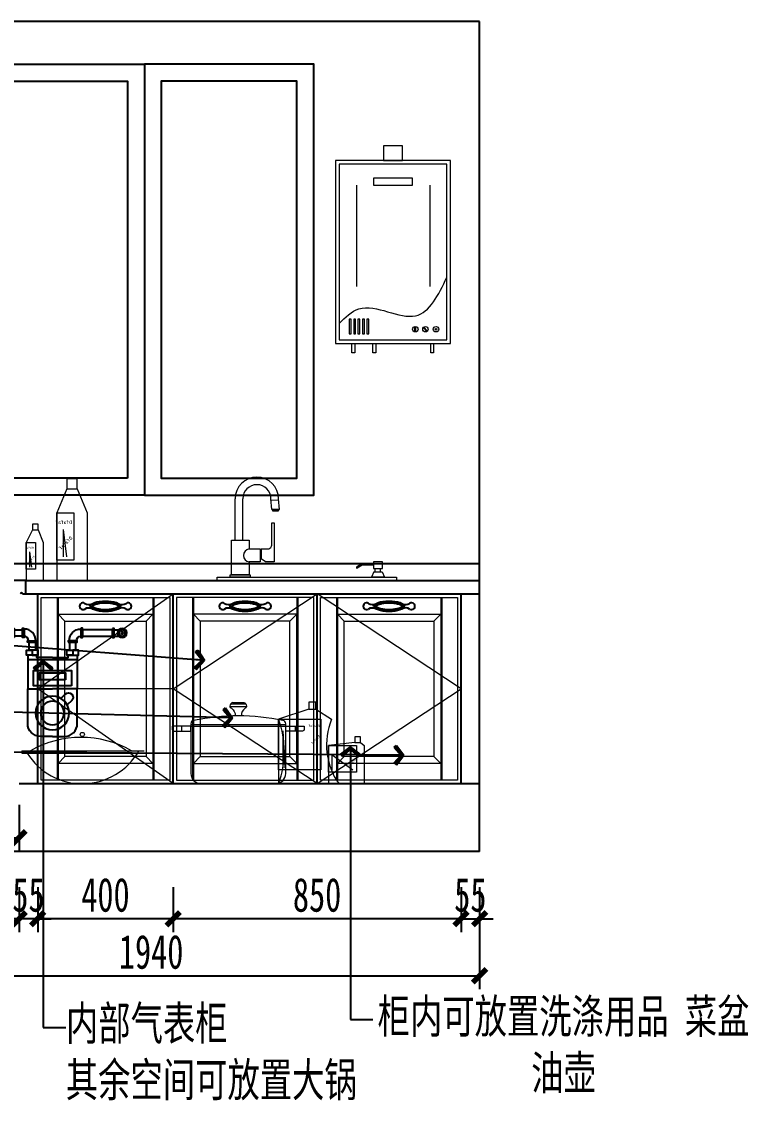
# Model space of a CAD drawing. Header units: millimetres. Extents: x 3104083 to 3173399, y -3165492 to -3044687.
# Drawn here: x 3120812 to 3122958, y -3142342 to -3139156 of the extents above; entities that cross this region are included whole.
import ezdxf

# ---------------------------------------------------------------- set-up
doc = ezdxf.new("R2010")
doc.units = ezdxf.units.MM
doc.header["$LTSCALE"] = 500
doc.header["$MEASUREMENT"] = 0
doc.header["$PDMODE"] = 2
doc.linetypes.add('ACAD_ISO03W100', pattern=[30, 12, -18])
doc.layers.get('0').update_dxf_attribs({"linetype": 'CONTINUOUS'})
doc.layers.get('DEFPOINTS').update_dxf_attribs({"linetype": 'CONTINUOUS'})
for name, color, linetype in [('D-节点尺寸', 5, 'CONTINUOUS'), ('W-基础引线', 35, 'CONTINUOUS'), ('ZB_厨柜', 7, 'CONTINUOUS'), ('台面', 4, 'CONTINUOUS'), ('柜体', 2, 'CONTINUOUS')]:
    doc.layers.add(name, color=color, linetype=linetype)
for name, color, linetype, lineweight in [('墙体', 6, 'CONTINUOUS', 25), ('电器', 85, 'CONTINUOUS', 15), ('辅助线', 252, 'CONTINUOUS', 13)]:
    doc.layers.add(name, color=color, linetype=linetype, lineweight=lineweight)
doc.styles.add('DIM', font='SimSun.ttf', dxfattribs={"width": 0.7})
doc.styles.add('STYLE1', font='SimSun.ttf')
doc.dimstyles.new('40', dxfattribs={"dimscale": 40, "dimtxt": 2.5, "dimasz": 1, "dimexe": 1, "dimexo": 1, "dimgap": 0.5, "dimtad": 1, "dimdec": 0, "dimzin": 0, "dimdsep": 46, "dimtxsty": 'DIM', "dimblk": 'ARCHTICK', "dimcen": 0, "dimclrd": 5, "dimclre": 5, "dimclrt": 35, "dimadec": 0, "dimazin": 0, "dimtfac": 0.5, "dimtdec": 0, "dimtix": 1, "dimtmove": 2, "dimatfit": 2, "dimldrblk": 'A', "dimfxl": 0, "dimtolj": 1, "dimtzin": 0, "dimlwd": -1, "dimlwe": -1, "dimarcsym": 0})
doc.dimstyles.new('基础引线', dxfattribs={"dimtxt": 3, "dimasz": 0.7, "dimexe": 2, "dimexo": 6, "dimgap": 1, "dimtad": 1, "dimdec": 0, "dimdsep": 46, "dimtxsty": 'Standard', "dimblk1": 'A', "dimblk2": 'A', "dimsah": 1, "dimcen": 3, "dimdle": 200, "dimclrd": 256, "dimclre": 256, "dimclrt": 2, "dimadec": 0, "dimazin": 0, "dimtfac": 1, "dimtdec": 0, "dimtix": 1, "dimtmove": 1, "dimatfit": 3, "dimldrblk": 'A', "dimfxl": 0, "dimtvp": 1, "dimtolj": 1, "dimtzin": 0, "dimarcsym": 0})

# ---------------------------------------------------------------- blocks, each defined once
blk = doc.blocks.new('_ArchTick')
at = {"color": 0, "linetype": 'ByBlock', "const_width": 0.4}
blk.add_lwpolyline([(-0.5, -0.5), (0.5, 0.5)], dxfattribs=at)
blk = doc.blocks.new('*D2096')
at = {"layer": 'D-节点尺寸', "color": 5, "ltscale": 100}
for p, q in [((3120604.4, -3141468.7), (3120604.4, -3141606.1)), ((3120804.4, -3141468.7), (3120804.4, -3141606.1)), ((3120604.4, -3141566.1), (3120804.4, -3141566.1))]:
    blk.add_line(p, q, dxfattribs=at)
at = {"layer": 'DEFPOINTS', "color": 0, "ltscale": 100}
for p in [(3120604.4, -3141428.7), (3120804.4, -3141428.7), (3120804.4, -3141566.1)]:
    blk.add_point(p, dxfattribs=at)
at = {"layer": 'D-节点尺寸', "color": 5, "ltscale": 100, "xscale": 40, "yscale": 40, "zscale": 40}
for p, rotation in [((3120604.4, -3141566.1), 180.0000180626487), ((3120804.4, -3141566.1), 1.806264870351028e-05)]:
    blk.add_blockref('_ArchTick', p, dxfattribs=dict(at, rotation=rotation))
at = {"layer": 'D-节点尺寸', "color": 35, "ltscale": 100, "insert": (3120704.4, -3141484.9), "char_height": 100, "attachment_point": 5, "rotation": 0, "style": 'DIM'}
blk.add_mtext('\\A1;200', dxfattribs=at)
blk = doc.blocks.new('A')
for p, q in [((-1.435, 1.148), (-1.09, 1.437)), ((-1.435, 1.148), (-0.369, 0)), ((-1.09, 1.437), (0, 0)), ((-0.369, 0), (-2.127, 0)), ((-1.435, -1.148), (-0.369, 0)), ((-1.09, -1.437), (0, 0)), ((-1.435, -1.148), (-1.09, -1.437))]:
    blk.add_line(p, q)
for points in [[(-1.435, 1.148), (-1.09, 1.437), (-0.369, 0), (0, 0)], [(-1.435, -1.148), (-1.09, -1.437), (-0.369, 0), (0, 0)]]:
    blk.add_solid(points)
blk = doc.blocks.new('*D2097')
at = {"layer": 'D-节点尺寸', "color": 5, "ltscale": 100}
for p, q in [((3121259.4, -3141712.1), (3121259.4, -3141845.3)), ((3122109.4, -3141712.1), (3122109.4, -3141845.3)), ((3122109.4, -3141805.3), (3121259.4, -3141805.3))]:
    blk.add_line(p, q, dxfattribs=at)
at = {"layer": 'DEFPOINTS', "color": 0, "ltscale": 100}
for p in [(3121259.4, -3141672.1), (3122109.4, -3141672.1), (3121259.4, -3141805.3)]:
    blk.add_point(p, dxfattribs=at)
at = {"layer": 'D-节点尺寸', "color": 5, "ltscale": 100, "xscale": 40, "yscale": 40, "zscale": 40, "rotation": 180}
blk.add_blockref('_ArchTick', (3121259.4, -3141805.3), dxfattribs=at)
at = {"layer": 'D-节点尺寸', "color": 5, "ltscale": 100, "xscale": 40, "yscale": 40, "zscale": 40}
blk.add_blockref('_ArchTick', (3122109.4, -3141805.3), dxfattribs=at)
at = {"layer": 'D-节点尺寸', "color": 35, "ltscale": 100, "insert": (3121684.4, -3141735.3), "char_height": 100, "attachment_point": 5, "style": 'DIM'}
blk.add_mtext('\\A1;850', dxfattribs=at)
blk = doc.blocks.new('*D2098')
at = {"layer": 'D-节点尺寸', "color": 5, "ltscale": 100}
for p, q in [((3120859.4, -3141712.1), (3120859.4, -3141845.3)), ((3121259.4, -3141712.1), (3121259.4, -3141845.3)), ((3121259.4, -3141805.3), (3120859.4, -3141805.3))]:
    blk.add_line(p, q, dxfattribs=at)
at = {"layer": 'DEFPOINTS', "color": 0, "ltscale": 100}
for p in [(3120859.4, -3141672.1), (3121259.4, -3141672.1), (3120859.4, -3141805.3)]:
    blk.add_point(p, dxfattribs=at)
at = {"layer": 'D-节点尺寸', "color": 5, "ltscale": 100, "xscale": 40, "yscale": 40, "zscale": 40, "rotation": 180}
blk.add_blockref('_ArchTick', (3120859.4, -3141805.3), dxfattribs=at)
at = {"layer": 'D-节点尺寸', "color": 5, "ltscale": 100, "xscale": 40, "yscale": 40, "zscale": 40}
blk.add_blockref('_ArchTick', (3121259.4, -3141805.3), dxfattribs=at)
at = {"layer": 'D-节点尺寸', "color": 35, "ltscale": 100, "insert": (3121059.4, -3141735.3), "char_height": 100, "attachment_point": 5, "style": 'DIM'}
blk.add_mtext('\\A1;400', dxfattribs=at)
blk = doc.blocks.new('*D2099')
at = {"layer": 'D-节点尺寸', "color": 5, "ltscale": 100}
for p, q in [((3120804.4, -3141712.1), (3120804.4, -3141845.3)), ((3120859.4, -3141712.1), (3120859.4, -3141845.3)), ((3120804.4, -3141805.3), (3120764.4, -3141805.3)), ((3120859.4, -3141805.3), (3120804.4, -3141805.3)), ((3120859.4, -3141805.3), (3120899.4, -3141805.3))]:
    blk.add_line(p, q, dxfattribs=at)
at = {"layer": 'DEFPOINTS', "color": 0, "ltscale": 100}
for p in [(3120804.4, -3141672.1), (3120859.4, -3141672.1), (3120804.4, -3141805.3)]:
    blk.add_point(p, dxfattribs=at)
at = {"layer": 'D-节点尺寸', "color": 5, "ltscale": 100, "xscale": 40, "yscale": 40, "zscale": 40}
blk.add_blockref('_ArchTick', (3120804.4, -3141805.3), dxfattribs=at)
at = {"layer": 'D-节点尺寸', "color": 5, "ltscale": 100, "xscale": 40, "yscale": 40, "zscale": 40, "rotation": 180}
blk.add_blockref('_ArchTick', (3120859.4, -3141805.3), dxfattribs=at)
at = {"layer": 'D-节点尺寸', "color": 35, "ltscale": 100, "insert": (3120831.9, -3141735.3), "char_height": 100, "attachment_point": 5, "style": 'DIM'}
blk.add_mtext('\\A1;55', dxfattribs=at)
blk = doc.blocks.new('*D2100')
at = {"layer": 'D-节点尺寸', "color": 5, "ltscale": 100}
for p, q in [((3120224.4, -3141712.1), (3120224.4, -3141845.3)), ((3120804.4, -3141712.1), (3120804.4, -3141845.3)), ((3120804.4, -3141805.3), (3120224.4, -3141805.3))]:
    blk.add_line(p, q, dxfattribs=at)
at = {"layer": 'DEFPOINTS', "color": 0, "ltscale": 100}
for p in [(3120224.4, -3141672.1), (3120804.4, -3141672.1), (3120224.4, -3141805.3)]:
    blk.add_point(p, dxfattribs=at)
at = {"layer": 'D-节点尺寸', "color": 5, "ltscale": 100, "xscale": 40, "yscale": 40, "zscale": 40, "rotation": 180}
blk.add_blockref('_ArchTick', (3120224.4, -3141805.3), dxfattribs=at)
at = {"layer": 'D-节点尺寸', "color": 5, "ltscale": 100, "xscale": 40, "yscale": 40, "zscale": 40}
blk.add_blockref('_ArchTick', (3120804.4, -3141805.3), dxfattribs=at)
at = {"layer": 'D-节点尺寸', "color": 35, "ltscale": 100, "insert": (3120514.4, -3141735.3), "char_height": 100, "attachment_point": 5, "style": 'DIM'}
blk.add_mtext('\\A1;580', dxfattribs=at)
blk = doc.blocks.new('*D2101')
at = {"layer": 'D-节点尺寸', "color": 5, "ltscale": 100}
for p, q in [((3122109.4, -3141712.1), (3122109.4, -3141845.3)), ((3122164.4, -3141712.1), (3122164.4, -3141845.3)), ((3122109.4, -3141805.3), (3122069.4, -3141805.3)), ((3122109.4, -3141805.3), (3122164.4, -3141805.3)), ((3122164.4, -3141805.3), (3122204.4, -3141805.3))]:
    blk.add_line(p, q, dxfattribs=at)
at = {"layer": 'DEFPOINTS', "color": 0, "ltscale": 100}
for p in [(3122109.4, -3141672.1), (3122164.4, -3141672.1), (3122164.4, -3141805.3)]:
    blk.add_point(p, dxfattribs=at)
at = {"layer": 'D-节点尺寸', "color": 5, "ltscale": 100, "xscale": 40, "yscale": 40, "zscale": 40}
blk.add_blockref('_ArchTick', (3122109.4, -3141805.3), dxfattribs=at)
at = {"layer": 'D-节点尺寸', "color": 5, "ltscale": 100, "xscale": 40, "yscale": 40, "zscale": 40, "rotation": 180}
blk.add_blockref('_ArchTick', (3122164.4, -3141805.3), dxfattribs=at)
at = {"layer": 'D-节点尺寸', "color": 35, "ltscale": 100, "insert": (3122136.9, -3141735.3), "char_height": 100, "attachment_point": 5, "style": 'DIM'}
blk.add_mtext('\\A1;55', dxfattribs=at)
blk = doc.blocks.new('*D2110')
at = {"layer": 'D-节点尺寸', "color": 5, "ltscale": 100}
for p, q in [((3120224.4, -3141813.7), (3120224.4, -3142013.7)), ((3122164.4, -3141813.7), (3122164.4, -3142013.7)), ((3120224.4, -3141973.7), (3122164.4, -3141973.7))]:
    blk.add_line(p, q, dxfattribs=at)
at = {"layer": 'DEFPOINTS', "color": 0, "ltscale": 100}
for p in [(3120224.4, -3141672.1), (3122164.4, -3141672.1), (3122164.4, -3141973.7)]:
    blk.add_point(p, dxfattribs=at)
at = {"layer": 'D-节点尺寸', "color": 5, "ltscale": 100, "xscale": 40, "yscale": 40, "zscale": 40, "rotation": 180}
blk.add_blockref('_ArchTick', (3120224.4, -3141973.7), dxfattribs=at)
at = {"layer": 'D-节点尺寸', "color": 5, "ltscale": 100, "xscale": 40, "yscale": 40, "zscale": 40}
blk.add_blockref('_ArchTick', (3122164.4, -3141973.7), dxfattribs=at)
at = {"layer": 'D-节点尺寸', "color": 35, "ltscale": 100, "insert": (3121194.4, -3141903.7), "char_height": 100, "attachment_point": 5, "style": 'DIM'}
blk.add_mtext('\\A1;1940', dxfattribs=at)
blk = doc.blocks.new('182')
at = {"layer": 'ZB_厨柜', "color": 253}
for centre, radius, start, end in [((71329.5, -32480.6), 10, 55.1094, 304.8906), ((71346.9, -32452.8), 22.8, 239.4342, 295.2951), ((71346.9, -32508.5), 22.8, 64.7049, 120.5658), ((71445.2, -32452.8), 22.8, 244.7079, 300.5688), ((71445.2, -32508.4), 22.8, 59.4372, 115.298), ((71462.5, -32480.6), 10, 234.9056, 124.8807)]:
    blk.add_arc(centre, radius, start, end, dxfattribs=at)
blk.add_ellipse((71396, -32480.6), major_axis=(-44.6, 0), ratio=0.345562, dxfattribs=at)
blk.add_open_spline([(71356.4, -32480.6), (71356.4, -32480.6), (71356.4, -32480.7), (71356.4, -32480.8), (71356.5, -32480.9), (71356.7, -32481.3), (71356.8, -32481.5), (71357.3, -32482), (71357.5, -32482.3), (71358.6, -32483.2), (71359.5, -32483.8), (71361.9, -32485.1), (71363.4, -32485.8), (71366.6, -32487), (71368.5, -32487.6), (71372.5, -32488.6), (71374.6, -32489.1), (71380.7, -32490.1), (71384.9, -32490.6), (71393.4, -32491.1), (71397.8, -32491.1), (71406.4, -32490.7), (71410.6, -32490.2), (71418.3, -32489), (71421.8, -32488.1), (71426.8, -32486.5), (71428.6, -32485.8), (71431.5, -32484.4), (71432.7, -32483.7), (71434.2, -32482.6), (71434.6, -32482.2), (71435.2, -32481.5), (71435.4, -32481.2), (71435.6, -32480.9), (71435.6, -32480.8), (71435.7, -32480.6), (71435.7, -32480.6), (71435.7, -32480.6), (71435.7, -32480.5), (71435.6, -32480.4), (71435.6, -32480.2), (71435.3, -32479.9), (71435.2, -32479.7), (71434.7, -32479.2), (71434.5, -32478.9), (71433.4, -32478), (71432.4, -32477.3), (71429.9, -32476), (71428.5, -32475.3), (71425.1, -32474.1), (71423.2, -32473.5), (71419.1, -32472.5), (71416.9, -32472), (71410.7, -32471), (71406.5, -32470.6), (71397.9, -32470.1), (71393.5, -32470.1), (71384.9, -32470.6), (71380.8, -32471.1), (71373.1, -32472.4), (71369.6, -32473.3), (71364.7, -32474.9), (71363.1, -32475.6), (71360.3, -32476.9), (71359.2, -32477.6), (71357.8, -32478.7), (71357.4, -32479.1), (71356.8, -32479.8), (71356.6, -32480), (71356.5, -32480.4), (71356.4, -32480.5), (71356.4, -32480.6), (71356.4, -32480.6), (71356.4, -32480.6)], degree=3, knots=[0, 0, 0, 0, 0.09599, 0.09599, 0.19198, 0.19198, 0.28797, 0.28797, 0.38396, 0.38396, 0.56459, 0.56459, 0.74522, 0.74522, 0.92585, 0.92585, 1.10648, 1.10648, 1.409669, 1.409669, 1.712859, 1.712859, 2.016048, 2.016048, 2.319237, 2.319237, 2.516071, 2.516071, 2.712905, 2.712905, 2.839586, 2.839586, 2.966267, 2.966267, 3.06056, 3.06056, 3.154854, 3.154854, 3.249148, 3.249148, 3.343442, 3.343442, 3.437735, 3.437735, 3.532029, 3.532029, 3.714701, 3.714701, 3.897373, 3.897373, 4.080045, 4.080045, 4.262717, 4.262717, 4.567087, 4.567087, 4.871458, 4.871458, 5.175828, 5.175828, 5.480199, 5.480199, 5.672389, 5.672389, 5.86458, 5.86458, 5.989753, 5.989753, 6.114926, 6.114926, 6.208858, 6.208858, 6.283185, 6.283185, 6.283185, 6.283185], dxfattribs=at)
blk = doc.blocks.new('单水槽立面')
at = {"layer": '电器'}
for p, q in [((219410.7, -105582.9), (219410.7, -105460.3)), ((219433.1, -105582.9), (219433.1, -105460.3)), ((219518.8, -105492), (219516.3, -105460.3)), ((219516.6, -105464.7), (219538.9, -105463)), ((219541.2, -105492), (219538.7, -105460.3)), ((219541.2, -105492), (219538.7, -105460.3)), ((219518.8, -105492), (219541.2, -105492)), ((219519.1, -105597.2), (219519.1, -105531.4)), ((219519.1, -105531.4), (219525.5, -105531.4)), ((219525.5, -105531.4), (219525.5, -105646.9)), ((219399.5, -105685.3), (219399.5, -105582.9)), ((219399.5, -105582.9), (219451.9, -105582.9)), ((219451.9, -105582.9), (219451.9, -105608.5)), ((219451.9, -105582.9), (219451.9, -105608.5)), ((219451.9, -105608.5), (219483.9, -105608.5)), ((219483.9, -105608.5), (219483.9, -105646.9)), ((219487.8, -105608.5), (219487.8, -105637.7)), ((219487.8, -105608.5), (219510.5, -105608.5)), ((219451.9, -105646.9), (219451.9, -105685.3)), ((219483.9, -105646.9), (219451.9, -105646.9)), ((219500.2, -105646.9), (219487.8, -105637.7)), ((219525.5, -105646.9), (219500.2, -105646.9)), ((219785, -105652.8), (219769, -105662.1)), ((219819.2, -105652.8), (219785, -105652.8)), ((219451.9, -105685.3), (219399.5, -105685.3)), ((219786, -105656.5), (219770.9, -105665.3)), ((219819.2, -105656.5), (219786, -105656.5)), ((219819.6, -105675.8), (219813.1, -105691.4)), ((219819.6, -105675.8), (219844.8, -105675.8)), ((219824.4, -105675.8), (219824.4, -105666)), ((219840.1, -105675.8), (219840.1, -105666)), ((219844.8, -105675.8), (219851.4, -105691.4)), ((219357.5, -105691.4), (219887.1, -105691.4)), ((219357.5, -105701.4), (219357.5, -105691.4)), ((219887.1, -105701.4), (219357.5, -105701.4)), ((219851.4, -105691.4), (219813.1, -105691.4)), ((219887.1, -105691.4), (219887.1, -105701.4))]:
    blk.add_line(p, q, dxfattribs=at)
for points in [[(219538.3, -105492), (219520.7, -105492), (219520.7, -105495.8), (219538.3, -105495.8)], [(219846, -105646.7), (219819.2, -105646.7), (219819.2, -105666), (219846, -105666)], [(219395.5, -105685.3), (219454.9, -105685.3), (219454.9, -105691.4), (219395.5, -105691.4)]]:
    blk.add_lwpolyline(points, close=True, dxfattribs=at)
for centre, radius, start, end in [((219474.7, -105460.3), 64, 0, 180), ((219474.7, -105460.3), 41.6, 0, 180), ((219454.3, -105627.7), 19.3, 96.9665, 263.0335), ((219499.8, -105591.5), 20.1, 301.8851, 343.4051), ((219770.6, -105663.3), 2.03, 143.2998, 277.2269)]:
    blk.add_arc(centre, radius, start, end, dxfattribs=at)
blk = doc.blocks.new('A$C68F85FAD')
at = {"color": 251}
for p, q in [((4, 226.5), (150.4, 226.5)), ((20.4, 105.6), (33.5, 92.9)), ((39.3, 125), (52.4, 112.2))]:
    blk.add_line(p, q, dxfattribs=at)
for points in [[(17.3, 239.5), (0, 239.5), (0, 255), (17.3, 255)], [(17.3, 239.5), (34.7, 239.5), (34.7, 255), (17.3, 255)], [(137, 239.5), (119.7, 239.5), (119.7, 255), (137, 255)], [(137, 239.5), (154.4, 239.5), (154.4, 255), (137, 255)], [(21.2, 149.7), (133.2, 149.7), (133.2, 194.2), (21.2, 194.2)], [(38.4, 166.7), (116, 166.7), (116, 187.5), (38.4, 187.5)]]:
    blk.add_lwpolyline(points, close=True, dxfattribs=at)
for points in [[(77.2, 233), (30.6, 233), (30.6, 239.5), (4, 239.5), (4, 140.5), (77.2, 140.5)], [(77.2, 233), (123.7, 233), (123.7, 239.5), (150.4, 239.5), (150.4, 140.5), (77.2, 140.5)]]:
    blk.add_lwpolyline(points, dxfattribs=at)
for points in [[(77.2, 0), (41.5, 0, -0.414214), (4, 37.5), (4, 140.5)], [(77.2, 0), (112.9, 0, 0.414214), (150.4, 37.5), (150.4, 140.5)]]:
    blk.add_lwpolyline(points, format="xyb", dxfattribs=at)
for radius in [49.7, 34.7]:
    blk.add_circle((77.2, 69.1), radius, dxfattribs=at)
blk.add_arc((29.9, 115.3), 13.5, 45.6902, 225.6902, dxfattribs=at)
blk = doc.blocks.new('A$C0C50100C')
at = {"color": 251}
for points in [[(4.5, 41.4), (4.5, 14.4), (0, 14.4), (0, 41.4)], [(42, 0), (15, 0), (15, 4.5), (42, 4.5)]]:
    blk.add_lwpolyline(points, close=True, dxfattribs=at)
blk.add_lwpolyline([(42, 0), (15, 0)], dxfattribs=at)
for radius in [34.7, 13.3]:
    blk.add_arc((4.5, 4.5), radius, 0, 90, dxfattribs=at)
blk = doc.blocks.new('A$C724F52B9')
at = {"color": 251}
blk.add_line((16.1, 68.5), (66.1, 68.5), dxfattribs=at)
for points in [[(14.4, 68.5), (67.9, 68.5), (67.9, 78.8), (14.4, 78.8)], [(14.4, 10.3), (67.9, 10.3), (67.9, 0), (14.4, 0)]]:
    blk.add_lwpolyline(points, close=True, dxfattribs=at)
for points in [[(16.1, 52.9), (16.1, 68.5), (66.1, 68.5), (66.1, 10.3), (16.1, 10.3), (16.1, 25.9)], [(16.1, 52.9), (0, 52.9), (0, 25.9), (16.1, 25.9)]]:
    blk.add_lwpolyline(points, dxfattribs=at)
blk.add_arc((-1.3, 39.4), 22.1, 322.2759, 37.7241, dxfattribs=at)
blk = doc.blocks.new('A$C05DC2C78')
at = {"color": 251}
blk.add_lwpolyline([(0, 83.8), (63.9, 83.8), (63.9, 110.8), (0, 110.8)], close=True, dxfattribs=at)
blk.add_lwpolyline([(36.4, 0), (36.4, 0, 0.414214), (45.4, 9), (45.4, 97.2, 0.414214), (36.4, 106.2), (36.4, 106.2, 0.414214), (27.4, 97.2), (27.4, 9, 0.414214)], format="xyb", close=True, dxfattribs=at)
blk.add_circle((36.4, 97.2), 3.41, dxfattribs=at)
blk = doc.blocks.new('A$C54DE3673')
at = {"color": 251}
for points in [[(0, 88.1), (25, 88.1), (25, 106.6), (0, 106.6)], [(88.8, 88.1), (138.8, 88.1), (138.8, 106.6), (88.8, 106.6)]]:
    blk.add_lwpolyline(points, close=True, dxfattribs=at)
at = {"layer": 'ZB_厨柜', "color": 251}
blk.add_blockref('A$C05DC2C78', (25, 0), dxfattribs=at)
blk = doc.blocks.new('A$C32656320')
at = {"color": 251}
for p, q in [((37.5, 22.8), (23.3, 22.8)), ((37.5, 4.2), (23.3, 4.2))]:
    blk.add_line(p, q, dxfattribs=at)
blk.add_lwpolyline([(42, 27), (42, 0), (37.5, 0), (37.5, 27)], close=True, dxfattribs=at)
for radius in [13.5, 9.25, 3.2]:
    blk.add_circle((13.5, 13.5), radius, dxfattribs=at)
blk = doc.blocks.new('A$C3B395FC8')
at = {"color": 251}
blk.add_lwpolyline([(130.8, 4.2), (42, 4.2), (42, 22.8), (130.8, 22.8)], close=True, dxfattribs=at)
at = {"layer": 'ZB_厨柜', "color": 251}
blk.add_blockref('A$C32656320', (0, 0), dxfattribs=at)
blk = doc.blocks.new('A$C2E24691C')
at = {"layer": 'ZB_厨柜', "color": 251}
for points in [[(150.1, 255), (150.1, 277.8), (168.6, 277.8), (168.6, 255)], [(288.3, 255), (288.3, 277.8), (269.8, 277.8), (269.8, 255)]]:
    blk.add_lwpolyline(points, close=True, dxfattribs=at)
for name, p in [('A$C3B395FC8', (0, 292.1)), ('A$C0C50100C', (130.8, 277.8)), ('A$C54DE3673', (307.5, 208.3)), ('A$C724F52B9', (446.3, 267.1)), ('A$C68F85FAD', (142, 0))]:
    blk.add_blockref(name, p, dxfattribs=at)
at = {"layer": 'ZB_厨柜', "color": 251, "xscale": -1}
blk.add_blockref('A$C0C50100C', (307.5, 277.8), dxfattribs=at)
blk = doc.blocks.new('热水器立面')
at = {"layer": '电器'}
for p, q in [((222980.9, -106072.3), (222980.9, -106371.9)), ((223197.6, -106072.3), (223197.6, -106371.9))]:
    blk.add_line(p, q, dxfattribs=at)
for points in [[(223061.3, -105999.5), (223117.2, -105999.5), (223117.2, -105956.4), (223061.3, -105956.4)], [(222919.2, -106539.5), (223259.2, -106539.5), (223259.2, -105999.5), (222919.2, -105999.5)], [(222930, -106528.7), (223248.4, -106528.7), (223248.4, -106010.3), (222930, -106010.3)], [(223032.6, -106050.9), (223145.8, -106050.9), (223145.8, -106073.4), (223032.6, -106073.4)], [(222959.7, -106511.7), (222965.3, -106511.7), (222965.3, -106468.3), (222959.7, -106468.3)], [(222973.1, -106511.7), (222978.7, -106511.7), (222978.7, -106468.3), (222973.1, -106468.3)], [(222985.6, -106511.7), (222991.2, -106511.7), (222991.2, -106468.3), (222985.6, -106468.3)], [(222999, -106511.7), (223004.7, -106511.7), (223004.7, -106468.3), (222999, -106468.3)], [(223012, -106511.7), (223017.6, -106511.7), (223017.6, -106468.3), (223012, -106468.3)], [(223153.6, -106491.8), (223155.6, -106491.8), (223155.6, -106503.9), (223153.6, -106503.9)], [(223179.7, -106494.2), (223181.2, -106492.9), (223189.3, -106502), (223187.9, -106503.2)], [(222967.8, -106539.5), (222976.1, -106539.5), (222976.1, -106567.4), (222967.8, -106567.4)], [(223029.9, -106539.5), (223038.2, -106539.5), (223038.2, -106567.4), (223029.9, -106567.4)], [(223200.7, -106539.5), (223208.9, -106539.5), (223208.9, -106567.4), (223200.7, -106567.4)]]:
    blk.add_lwpolyline(points, close=True, dxfattribs=at)
for centre, radius in [((223155, -106497.8), 8.03), ((223184.8, -106497.8), 8.03), ((223216.2, -106497.8), 8.03), ((223216.2, -106497.8), 2.63)]:
    blk.add_circle(centre, radius, dxfattribs=at)
blk.add_spline([(222930, -106481), (222988.3, -106437.8), (223156, -106458.1), (223248.4, -106344.2)], degree=3, dxfattribs=at)

msp = doc.modelspace()

# ---------------------------------------------------------------- linework, layer by layer
at = {"layer": 'ZB_厨柜', "color": 253}
for points in [[(3121174.366, -3140554.343), (3120674.366, -3140554.343), (3120674.366, -3139282.459), (3121174.366, -3139282.459)], [(3121124.366, -3140504.343), (3120724.033, -3140504.343), (3120724.033, -3139332.459), (3121124.366, -3139332.459)]]:
    msp.add_lwpolyline(points, close=True, dxfattribs=at)
for points in [[(3121674.366, -3140017.605), (3121674.366, -3139282.459), (3121174.366, -3139282.459), (3121174.366, -3140554.343), (3121674.366, -3140554.343), (3121674.366, -3139282.459)], [(3121624.366, -3140017.605), (3121624.366, -3139332.459), (3121224.366, -3139332.459), (3121224.366, -3140504.343), (3121624.366, -3140504.343), (3121624.366, -3139332.459)]]:
    msp.add_lwpolyline(points, dxfattribs=at)
at = {"layer": '台面'}
for p, q in [((3120224.366, -3140756.491), (3122164.366, -3140756.491)), ((3120824.366, -3140806.491), (3120244.366, -3140806.491)), ((3120824.366, -3140846.491), (3120824.366, -3140806.491)), ((3120824.366, -3140806.491), (3122164.366, -3140806.491)), ((3120814.633, -3140846.491), (3120824.366, -3140846.491)), ((3120824.366, -3140846.491), (3122164.366, -3140846.491))]:
    msp.add_line(p, q, dxfattribs=at)
msp.add_arc((3120811.321, -3140846.807), 3.327, 5.454124, 174.545912, dxfattribs=at)
at = {"layer": '墙体'}
for p, q in [((3122164.366, -3139156.491), (3120224.366, -3139156.491)), ((3122164.366, -3141606.491), (3122164.366, -3139156.491)), ((3122164.366, -3141606.491), (3120224.366, -3141606.491))]:
    msp.add_line(p, q, dxfattribs=at)
at = {"layer": '柜体'}
for p, q in [((3120859.366, -3141406.491), (3120859.366, -3140846.491)), ((3121259.366, -3141406.491), (3121259.366, -3140846.491)), ((3121684.366, -3141406.491), (3121684.366, -3140846.491)), ((3122109.366, -3141406.491), (3122109.366, -3140846.491)), ((3120804.366, -3141406.491), (3122164.366, -3141406.491))]:
    msp.add_line(p, q, dxfattribs=at)
at = {"layer": '电器'}
for p, q in [((3120945.55, -3140506.491), (3120945.55, -3140536.491)), ((3120975.55, -3140506.491), (3120945.55, -3140506.491)), ((3120975.55, -3140536.491), (3120975.55, -3140506.491)), ((3120945.55, -3140536.491), (3120915.55, -3140606.491)), ((3120945.55, -3140536.491), (3120975.55, -3140536.491)), ((3120975.55, -3140536.491), (3121005.55, -3140606.491)), ((3120915.55, -3140606.491), (3120965.55, -3140606.491)), ((3120915.55, -3140746.491), (3120915.55, -3140606.491)), ((3120915.55, -3140606.491), (3120915.55, -3140806.491)), ((3120965.55, -3140606.491), (3120965.55, -3140746.491)), ((3121005.55, -3140606.491), (3121005.55, -3140806.491)), ((3120843.791, -3140640.329), (3120843.791, -3140657.129)), ((3120860.591, -3140640.329), (3120843.791, -3140640.329)), ((3120860.591, -3140657.129), (3120860.591, -3140640.329)), ((3120843.791, -3140657.129), (3120825.15, -3140694.491)), ((3120843.791, -3140657.129), (3120860.591, -3140657.129)), ((3120860.591, -3140657.129), (3120875.55, -3140694.491)), ((3120945.55, -3140736.491), (3120935.55, -3140656.491)), ((3120935.55, -3140736.491), (3120935.55, -3140656.491)), ((3120825.15, -3140772.891), (3120825.15, -3140694.491)), ((3120825.15, -3140694.491), (3120825.15, -3140806.491)), ((3120825.15, -3140694.491), (3120853.15, -3140694.491)), ((3120853.15, -3140694.491), (3120853.15, -3140772.891)), ((3120875.55, -3140694.491), (3120875.55, -3140806.491)), ((3120836.35, -3140767.291), (3120836.35, -3140722.491)), ((3120841.95, -3140767.291), (3120836.35, -3140722.491)), ((3120853.15, -3140772.891), (3120825.15, -3140772.891)), ((3120965.55, -3140746.491), (3120915.55, -3140746.491)), ((3120825.15, -3140806.491), (3120853.15, -3140806.491)), ((3120875.55, -3140806.491), (3120847.55, -3140806.491)), ((3120915.55, -3140806.491), (3120965.55, -3140806.491)), ((3121005.55, -3140806.491), (3120955.55, -3140806.491)), ((3121427.045, -3141178.924), (3121476.41, -3141178.924)), ((3121429.773, -3141170.613), (3121473.564, -3141170.613)), ((3121435.693, -3141166.491), (3121467.643, -3141166.491)), ((3121660.189, -3141186.28), (3121570.383, -3141216.481)), ((3121660.189, -3141166.12), (3121660.189, -3141186.28)), ((3121680.349, -3141166.12), (3121660.189, -3141166.12)), ((3121660.189, -3141186.28), (3121680.349, -3141186.28)), ((3121680.349, -3141186.28), (3121680.349, -3141166.12)), ((3121680.349, -3141186.28), (3121727.375, -3141216.481)), ((3121570.383, -3141216.481), (3121695.845, -3141216.481)), ((3121570.383, -3141216.481), (3121570.383, -3141406.491)), ((3121570.383, -3141366.171), (3121570.383, -3141216.481)), ((3121695.845, -3141216.481), (3121695.845, -3141366.171)), ((3121284.168, -3141236.491), (3121284.168, -3141251.491)), ((3121311.668, -3141229.606), (3121311.668, -3141376.491)), ((3121311.668, -3141231.491), (3121591.668, -3141231.491)), ((3121311.668, -3141236.491), (3121591.668, -3141236.491)), ((3121590.543, -3141359.451), (3121583.823, -3141250.081)), ((3121583.823, -3141359.451), (3121583.823, -3141250.081)), ((3121591.668, -3141376.491), (3121591.668, -3141229.606)), ((3121619.168, -3141236.491), (3121619.168, -3141251.491)), ((3121813.039, -3141267.905), (3121796.239, -3141267.905)), ((3121796.239, -3141267.905), (3121796.239, -3141284.705)), ((3121813.039, -3141284.705), (3121813.039, -3141267.905)), ((3120811.994, -3141309.499), (3120811.994, -3141316.103)), ((3120811.994, -3141309.499), (3121173.748, -3141309.499)), ((3121796.239, -3141284.705), (3121718.069, -3141294.004)), ((3121718.069, -3141294.004), (3121718.069, -3141406.004)), ((3121718.069, -3141372.404), (3121718.069, -3141294.004)), ((3121718.069, -3141294.004), (3121800.638, -3141294.004)), ((3121796.239, -3141284.705), (3121813.039, -3141284.705)), ((3121800.638, -3141294.004), (3121800.638, -3141372.404)), ((3121813.039, -3141284.705), (3121823.038, -3141294.004)), ((3121823.038, -3141294.004), (3121823.038, -3141406.004)), ((3120811.994, -3141316.103), (3121173.748, -3141316.103)), ((3121729.269, -3141366.804), (3121729.269, -3141322.004)), ((3121789.438, -3141366.804), (3121729.269, -3141322.004)), ((3121695.845, -3141366.171), (3121570.383, -3141366.171)), ((3121800.638, -3141372.404), (3121718.069, -3141372.404)), ((3121341.668, -3141406.491), (3121561.668, -3141406.491)), ((3121351.516, -3141406.491), (3121372.613, -3141406.491)), ((3121570.383, -3141406.491), (3121738.859, -3141406.491)), ((3121732.687, -3141406.491), (3121606.823, -3141406.491)), ((3121718.069, -3141406.004), (3121800.638, -3141406.004)), ((3121823.038, -3141406.004), (3121795.038, -3141406.004))]:
    msp.add_line(p, q, dxfattribs=at)
for points in [[(3121435.693, -3141166.491, 0.29208493), (3121427.002, -3141177.274, 0.37301323), (3121431.528, -3141183.833, -0.25737311), (3121442.617, -3141206.222)], [(3121467.643, -3141166.491, -0.29208493), (3121476.334, -3141177.274, -0.37301323), (3121471.808, -3141183.833, 0.25737311), (3121460.719, -3141206.222)]]:
    msp.add_lwpolyline(points, format="xyb", dxfattribs=at)
for points in [[(3121261.668, -3141251.491), (3121311.668, -3141251.491), (3121311.668, -3141236.491), (3121256.668, -3141236.491), (3121256.668, -3141246.491, 0.41421356)], [(3121641.668, -3141251.491), (3121591.668, -3141251.491), (3121591.668, -3141236.491), (3121646.668, -3141236.491), (3121646.668, -3141246.491, -0.41421356)]]:
    msp.add_lwpolyline(points, format="xyb", close=True, dxfattribs=at)
msp.add_circle((3120991.202, -3141261.326), 6.306, dxfattribs=at)
for centre, radius, start, end in [((3121321.668, -3141229.606), 10, 101.521984, 180), ((3121451.668, -3141867.324), 660.833, 78.478016, 101.521984), ((3121317.616, -3141311.486), 270.032, 339.400792, 20.599208), ((3121581.668, -3141229.606), 10, 0, 78.478016), ((3121910.724, -3141292.446), 198.463, 157.494933, 215.074382), ((3120987.356, -3141568.709), 298.929, 60.126492, 119.873508), ((3120991.13, -3141213.995), 192.534, 212.028005, 330.261864), ((3121341.668, -3141376.491), 30, 180, 270), ((3121561.668, -3141376.491), 30, 270, 0)]:
    msp.add_arc(centre, radius, start, end, dxfattribs=at)
at = {"layer": '辅助线', "linetype": 'ACAD_ISO03W100'}
for p, q in [((3120859.366, -3141126.491), (3121259.366, -3140846.491)), ((3121259.366, -3141126.491), (3121684.366, -3140846.491)), ((3122109.366, -3141126.491), (3121684.366, -3140846.491)), ((3121259.366, -3141406.491), (3120859.366, -3141126.491)), ((3121259.366, -3141126.491), (3120859.366, -3141126.491)), ((3121684.366, -3141406.491), (3121259.366, -3141126.491)), ((3121684.366, -3141406.491), (3122109.366, -3141126.491))]:
    msp.add_line(p, q, dxfattribs=at)
at = {"layer": '辅助线', "color": 250}
for p, q in [((3120916.366, -3140856.491), (3120916.366, -3141396.491)), ((3121202.366, -3140856.491), (3121202.366, -3141396.491)), ((3121316.366, -3140856.491), (3121316.366, -3141396.491)), ((3121627.366, -3140856.491), (3121627.366, -3141396.491)), ((3121741.366, -3140856.491), (3121741.366, -3141396.491)), ((3122052.366, -3140856.491), (3122052.366, -3141396.491))]:
    msp.add_line(p, q, dxfattribs=at)
at = {"layer": '辅助线', "color": 252}
for p, q in [((3120919.366, -3140856.491), (3120919.366, -3141396.491)), ((3121199.366, -3140856.491), (3121199.366, -3141396.491)), ((3121319.366, -3140856.491), (3121319.366, -3141396.491)), ((3121624.366, -3140856.491), (3121624.366, -3141396.491)), ((3121744.366, -3140856.491), (3121744.366, -3141396.491)), ((3122049.366, -3140856.491), (3122049.366, -3141396.491)), ((3120919.366, -3140906.491), (3120939.366, -3140926.491)), ((3121199.366, -3140906.491), (3121179.366, -3140926.491)), ((3121319.366, -3140906.491), (3121339.366, -3140926.491)), ((3121624.366, -3140906.491), (3121604.366, -3140926.491)), ((3121744.366, -3140906.491), (3121764.366, -3140926.491)), ((3122049.366, -3140906.491), (3122029.366, -3140926.491)), ((3120939.366, -3141326.491), (3120919.366, -3141346.491)), ((3121179.366, -3141326.491), (3121199.366, -3141346.491)), ((3121339.366, -3141326.491), (3121319.366, -3141346.491)), ((3121604.366, -3141326.491), (3121624.366, -3141346.491)), ((3121764.366, -3141326.491), (3121744.366, -3141346.491)), ((3122029.366, -3141326.491), (3122049.366, -3141346.491))]:
    msp.add_line(p, q, dxfattribs=at)
at = {"layer": '辅助线', "color": 250}
for points in [[(3121249.366, -3141396.491), (3120869.366, -3141396.491), (3120869.366, -3140856.491), (3121249.366, -3140856.491)], [(3121269.366, -3141396.491), (3121674.366, -3141396.491), (3121674.366, -3140856.491), (3121269.366, -3140856.491)], [(3122099.366, -3141396.491), (3121694.366, -3141396.491), (3121694.366, -3140856.491), (3122099.366, -3140856.491)]]:
    msp.add_lwpolyline(points, close=True, dxfattribs=at)
at = {"layer": '辅助线', "color": 252}
for points in [[(3121199.366, -3141346.491), (3120919.366, -3141346.491), (3120919.366, -3140906.491), (3121199.366, -3140906.491)], [(3121179.366, -3141326.491), (3120939.366, -3141326.491), (3120939.366, -3140926.491), (3121179.366, -3140926.491)], [(3121319.366, -3141346.491), (3121624.366, -3141346.491), (3121624.366, -3140906.491), (3121319.366, -3140906.491)], [(3121339.366, -3141326.491), (3121604.366, -3141326.491), (3121604.366, -3140926.491), (3121339.366, -3140926.491)], [(3122049.366, -3141346.491), (3121744.366, -3141346.491), (3121744.366, -3140906.491), (3122049.366, -3140906.491)], [(3122029.366, -3141326.491), (3121764.366, -3141326.491), (3121764.366, -3140926.491), (3122029.366, -3140926.491)]]:
    msp.add_lwpolyline(points, close=True, dxfattribs=at)

# ---------------------------------------------------------------- block references
at = {"layer": 'ZB_厨柜', "color": 253}
for name, p in [('热水器立面', (2898819.423, -3033567.022)), ('单水槽立面', (2902031.912, -3035105.125)), ('182', (3049663.334, -3108402.197)), ('182', (3050075.834, -3108402.197)), ('182', (3050500.834, -3108402.197))]:
    msp.add_blockref(name, p, dxfattribs=at)
at = {"layer": 'ZB_厨柜', "color": 253, "xscale": -1}
msp.add_blockref('A$C2E24691C', (3121122.14, -3141267.032), dxfattribs=at)

# ---------------------------------------------------------------- texts
at = {"layer": 'D-节点尺寸', "color": 35, "ltscale": 100, "char_height": 100, "attachment_point": 5, "style": 'DIM'}
for s, width, insert in [('柜内可放置洗涤用品 菜盆 油壶', 1151.53828, (3122412.162, -3142181.714)), ('内部气表柜\\P        其余空间可放置大锅', 1395.85381, (3121181.356, -3142202.789))]:
    msp.add_mtext_dynamic_manual_height_columns(s, width=width, gutter_width=400, heights=[0], dxfattribs=dict(at, insert=insert))
at = {"layer": '电器', "style": 'STYLE1', "text_generation_flag": 2}
for height, p in [(10.368, (3120960.442, -3140639.865)), (5.8061, (3120850.29, -3140713.181)), (6.9673, (3121692.412, -3141238.909)), (5.8061, (3121797.777, -3141312.693))]:
    msp.add_text('Dfafaf', height=height, dxfattribs=at).set_placement(p)
for height, p in [(10.368, (3120962.609, -3140682.489)), (5.8061, (3120851.503, -3140737.05)), (6.9673, (3121693.868, -3141267.552)), (5.8061, (3121798.991, -3141336.562))]:
    msp.add_text('Dfafaf', height=height, rotation=45, dxfattribs=at).set_placement(p)

# ---------------------------------------------------------------- dimensions: what is measured, and where the dimension line sits
at = {"layer": 'D-节点尺寸', "color": 251, "ltscale": 100}
dim = msp.add_linear_dim(base=(3120804.366, -3141566.089), p1=(3120604.366, -3141428.671), p2=(3120804.366, -3141428.671), angle=180.000018, dimstyle='40', dxfattribs=at)
dim.commit()
dim.dimension.update_dxf_attribs({"geometry": '*D2096', "text_midpoint": (3120704.366, -3141484.864), "dimtype": 160})
for base, p1, p2, picture, middle in [((3120224.366, -3141805.305), (3120804.366, -3141672.084), (3120224.366, -3141672.084), '*D2100', (3120514.366, -3141735.305)), ((3122164.366, -3141973.745), (3120224.366, -3141672.084), (3122164.366, -3141672.084), '*D2110', (3121194.366, -3141903.745)), ((3120804.366, -3141805.305), (3120859.366, -3141672.084), (3120804.366, -3141672.084), '*D2099', (3120831.866, -3141735.305)), ((3120859.366, -3141805.305), (3121259.366, -3141672.084), (3120859.366, -3141672.084), '*D2098', (3121059.366, -3141735.305)), ((3121259.366, -3141805.305), (3122109.366, -3141672.083), (3121259.366, -3141672.084), '*D2097', (3121684.366, -3141735.305)), ((3122164.366, -3141805.305), (3122109.366, -3141672.083), (3122164.366, -3141672.083), '*D2101', (3122136.866, -3141735.305))]:
    dim = msp.add_linear_dim(base=base, p1=p1, p2=p2, dimstyle='40', dxfattribs=at)
    dim.commit()
    dim.dimension.update_dxf_attribs({"geometry": picture, "text_midpoint": middle})

# ---------------------------------------------------------------- leaders
at = {"layer": 'W-基础引线'}
for points in [[(3121351.933, -3141042.501), (3119452.122, -3140896.644)], [(3120875.631, -3141042.437), (3120875.631, -3142126.761), (3120942.235, -3142126.761)], [(3121434.643, -3141212.112), (3119452.122, -3141161.394)], [(3121940.485, -3141322.324), (3119452.122, -3141304.635)], [(3121782.738, -3141297.6), (3121782.738, -3142102.437), (3121849.343, -3142102.437)]]:
    msp.add_leader(points, dimstyle='基础引线', override={"dimasz": 20}, dxfattribs=at)

doc.saveas('drawing.dxf')
